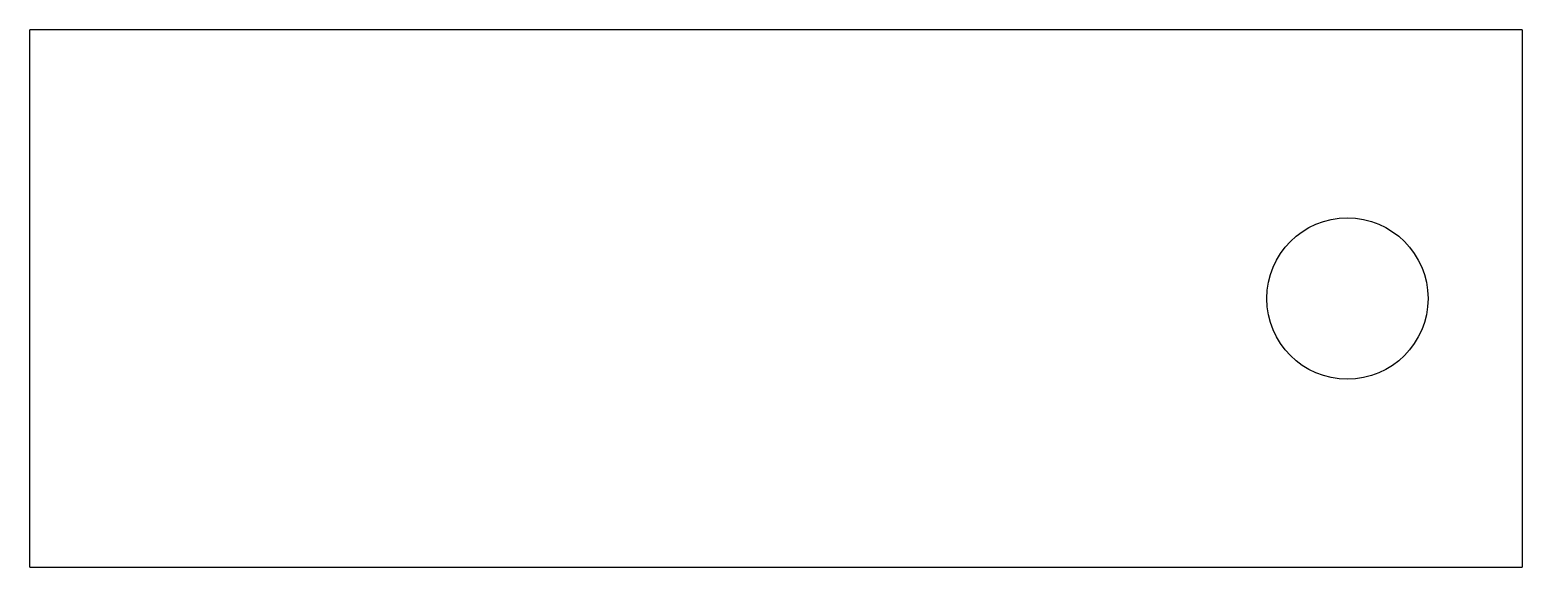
# Model space of a CAD drawing. Extents: x 259.86 to 266.8, y 183.85 to 186.35.
import ezdxf

# ---------------------------------------------------------------- set-up
doc = ezdxf.new("R2010")
doc.units = 0
doc.header["$MEASUREMENT"] = 0
doc.layers.add('CUT', color=7, linetype='CONTINUOUS')

msp = doc.modelspace()

# ---------------------------------------------------------------- linework, layer by layer
at = {"layer": 'CUT', "color": 7, "linetype": 'CONTINUOUS', "ltscale": 12}
for p, q in [((259.8628, 183.8453), (259.8628, 186.3453)), ((266.8003, 186.3453), (259.8628, 186.3453)), ((266.8003, 186.3453), (266.8003, 183.8453)), ((259.8628, 183.8453), (266.8003, 183.8453))]:
    msp.add_line(p, q, dxfattribs=at)
msp.add_circle((265.9878, 185.0953), 0.375, dxfattribs=at)

doc.saveas('drawing.dxf')
